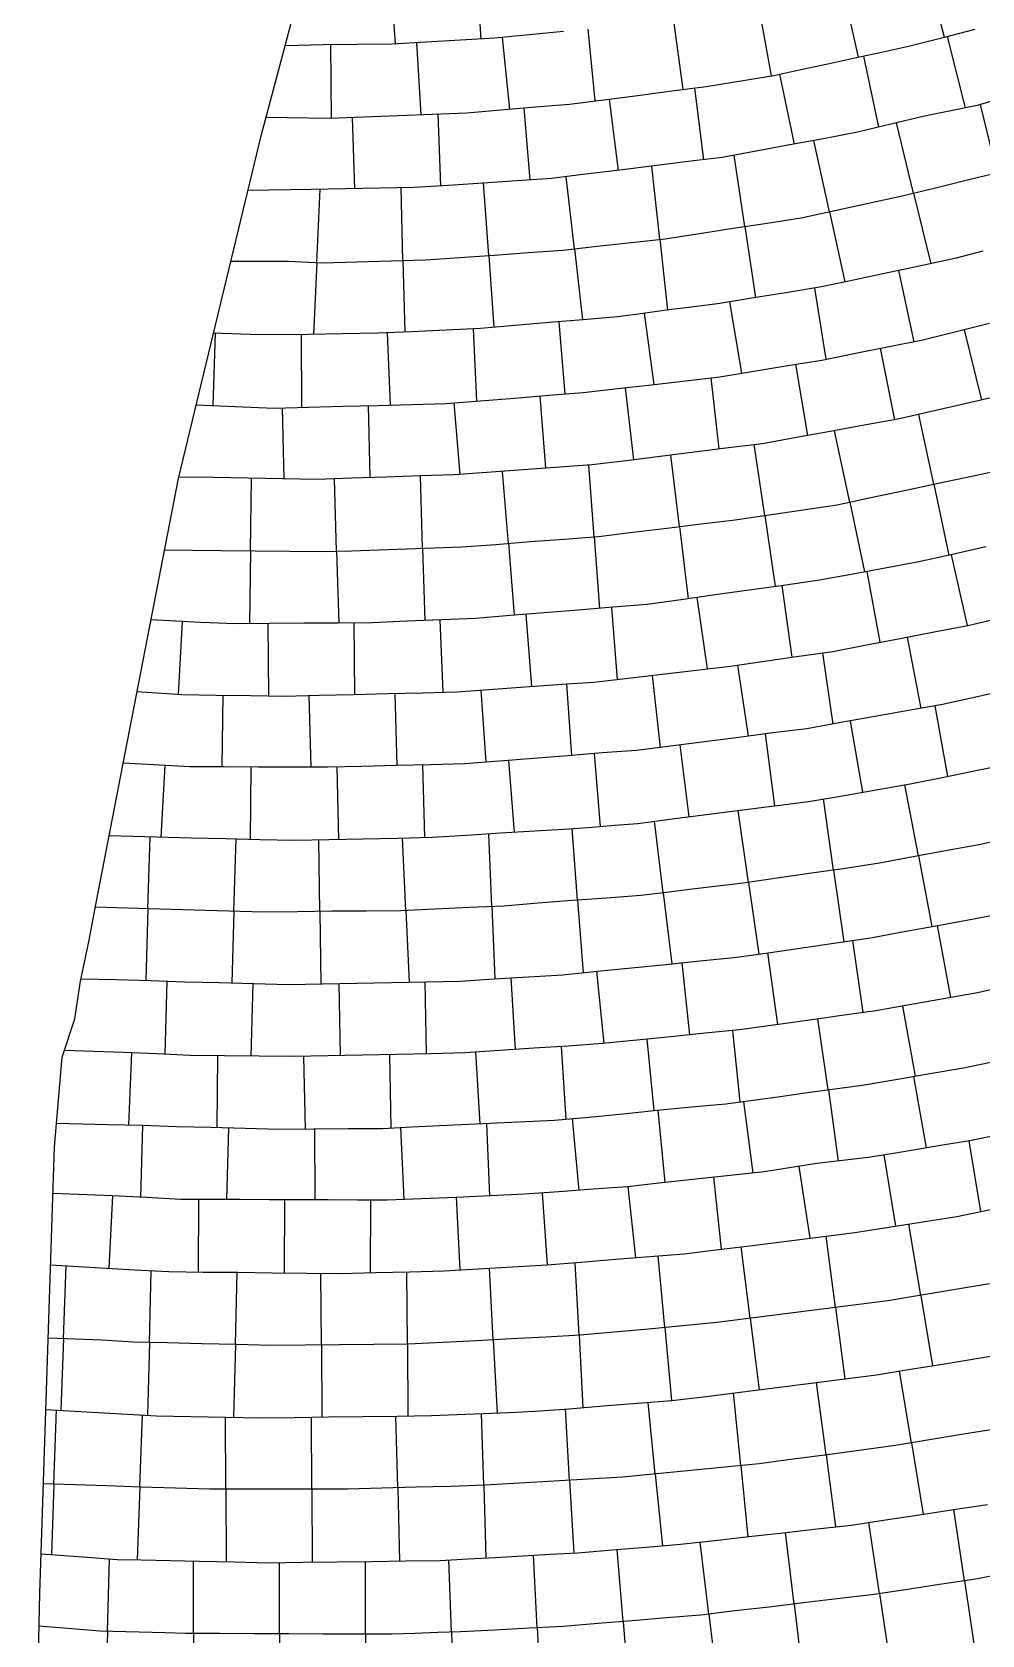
# Model space of a CAD drawing. Extents: x 720124 to 720679, y 1579628 to 1580856.
# Drawn here: x 720163.4 to 720218.6, y 1580432.8 to 1580526 of the extents above; entities that cross this region are included whole.
import ezdxf

# ---------------------------------------------------------------- set-up
doc = ezdxf.new("R2010")
doc.units = 0
doc.layers.add('10016_0502_PANTES', color=7, linetype='Continuous')
doc.layers.add('AGROCAD PLL', color=7, linetype='Continuous')
doc.layers.add('GT01-0010016-0502', color=30, linetype='Continuous', lineweight=25)

msp = doc.modelspace()

# ---------------------------------------------------------------- linework, layer by layer
at = {"layer": '10016_0502_PANTES'}
msp.add_lwpolyline([(720163.368, 1580414.943), (720163.823, 1580435.16), (720164.667, 1580461.141), (720165.122, 1580466.371), (720165.863, 1580468.594), (720166.177, 1580470.787), (720166.679, 1580473.173), (720167.085, 1580475.336), (720168.404, 1580482.138), (720171.872, 1580500.015), (720176.702, 1580520.025), (720179.509, 1580530.594)], dxfattribs=at)
at = {"layer": 'AGROCAD PLL', "color": 3, "true_color": 0x00ff00}
for points in [[(720184.196, 1580529.484), (720184.489, 1580525.288)], [(720189.185, 1580529.819), (720189.457, 1580525.586)], [(720215.35, 1580529.728), (720216.399, 1580525.693)], [(720210.48, 1580528.597), (720211.394, 1580524.526)], [(720205.577, 1580527.619), (720206.335, 1580523.441)], [(720195.687, 1580526.168), (720196.094, 1580521.987)], [(720200.646, 1580526.801), (720201.196, 1580522.643)], [(720185.721, 1580525.36), (720185.966, 1580521.189)], [(720190.71, 1580525.681), (720191.118, 1580521.501)], [(720211.704, 1580524.593), (720212.591, 1580520.456)], [(720206.817, 1580523.537), (720207.688, 1580519.474)], [(720201.883, 1580522.73), (720202.408, 1580518.564)], [(720191.953, 1580521.573), (720192.315, 1580517.387)], [(720196.924, 1580522.094), (720197.447, 1580517.944)], [(720181.97, 1580521.032), (720182.122, 1580516.875)], [(720186.966, 1580521.225), (720187.119, 1580517.042)], [(720214.619, 1580516.624), (720213.628, 1580520.706)], [(720209.737, 1580515.542), (720208.831, 1580519.684)], [(720204.814, 1580514.684), (720204.196, 1580518.827)], [(720184.927, 1580512.7), (720184.819, 1580516.928)], [(720189.917, 1580513.001), (720189.622, 1580517.214)], [(720194.902, 1580513.379), (720194.422, 1580517.575)], [(720214.619, 1580516.624), (720215.617, 1580512.514)], [(720214.619, 1580516.624), (720215.617, 1580512.514)], [(720209.737, 1580515.542), (720210.632, 1580511.453)], [(720209.737, 1580515.542), (720210.632, 1580511.453)], [(720204.814, 1580514.684), (720205.43, 1580510.549)], [(720204.814, 1580514.684), (720205.43, 1580510.549)], [(720179.929, 1580512.585), (720179.734, 1580508.406)], [(720179.929, 1580512.585), (720179.734, 1580508.406)], [(720184.927, 1580512.7), (720185.033, 1580508.536)], [(720184.927, 1580512.7), (720185.033, 1580508.536)], [(720189.917, 1580513.001), (720190.209, 1580508.811)], [(720189.917, 1580513.001), (720190.209, 1580508.811)], [(720213.749, 1580512.114), (720214.629, 1580507.981)], [(720208.853, 1580511.097), (720209.516, 1580506.963)], [(720198.963, 1580509.633), (720199.522, 1580505.494)], [(720203.918, 1580510.298), (720204.608, 1580506.141)], [(720174.013, 1580508.47), (720173.881, 1580504.266)], [(720184.011, 1580508.493), (720184.187, 1580504.294)], [(720189.006, 1580508.723), (720189.205, 1580504.531)], [(720193.988, 1580509.138), (720194.353, 1580504.937)], [(720217.554, 1580508.679), (720218.571, 1580504.589)], [(720179.012, 1580508.4), (720179.03, 1580504.152)], [(720212.674, 1580507.597), (720213.51, 1580503.432)], [(720207.763, 1580506.664), (720208.45, 1580502.523)], [(720202.826, 1580505.873), (720203.3, 1580501.74)], [(720192.883, 1580504.818), (720193.223, 1580500.619)], [(720197.859, 1580505.303), (720198.339, 1580501.116)], [(720182.902, 1580504.262), (720183.008, 1580500.074)], [(720187.898, 1580504.425), (720188.236, 1580500.253)], [(720205.968, 1580497.875), (720205.358, 1580501.991)], [(720210.906, 1580498.655), (720210.021, 1580502.805)], [(720201.01, 1580497.23), (720200.51, 1580501.389)], [(720186.07, 1580495.963), (720185.946, 1580500.17)], [(720186.07, 1580495.963), (720185.946, 1580500.17)], [(720191.061, 1580496.25), (720190.722, 1580500.438)], [(720196.046, 1580496.634), (720195.731, 1580500.797)], [(720176.074, 1580495.817), (720176.13, 1580500.035)], [(720181.073, 1580495.793), (720180.949, 1580500.004)], [(720215.796, 1580499.695), (720216.678, 1580495.56)], [(720215.796, 1580499.695), (720216.678, 1580495.56)], [(720210.906, 1580498.655), (720211.772, 1580494.589)], [(720210.906, 1580498.655), (720211.772, 1580494.589)], [(720205.968, 1580497.875), (720206.581, 1580493.739)], [(720205.968, 1580497.875), (720206.581, 1580493.739)], [(720196.046, 1580496.634), (720196.362, 1580492.47)], [(720196.046, 1580496.634), (720196.362, 1580492.47)], [(720201.01, 1580497.23), (720201.517, 1580493.023)], [(720201.01, 1580497.23), (720201.517, 1580493.023)], [(720176.074, 1580495.817), (720176.017, 1580491.572)], [(720176.074, 1580495.817), (720176.017, 1580491.572)], [(720181.073, 1580495.793), (720181.197, 1580491.617)], [(720181.073, 1580495.793), (720181.197, 1580491.617)], [(720186.07, 1580495.963), (720186.195, 1580491.762)], [(720186.07, 1580495.963), (720186.195, 1580491.762)], [(720191.061, 1580496.25), (720191.399, 1580492.068)], [(720191.061, 1580496.25), (720191.399, 1580492.068)], [(720216.803, 1580495.588), (720217.728, 1580491.465)], [(720211.9, 1580494.612), (720212.652, 1580490.494)], [(720206.968, 1580493.792), (720207.54, 1580489.626)], [(720202.017, 1580493.095), (720202.612, 1580488.949)], [(720172.086, 1580491.703), (720171.865, 1580487.467)], [(720187.08, 1580491.799), (720187.256, 1580487.596)], [(720192.068, 1580492.122), (720192.409, 1580487.926)], [(720197.052, 1580492.526), (720197.391, 1580488.336)], [(720177.083, 1580491.581), (720177.12, 1580487.38)], [(720182.083, 1580491.625), (720182.12, 1580487.465)], [(720214.243, 1580490.797), (720215.048, 1580486.651)], [(720209.329, 1580489.882), (720209.92, 1580485.737)], [(720204.38, 1580489.165), (720204.996, 1580485.032)], [(720194.443, 1580488.071), (720194.738, 1580483.917)], [(720199.416, 1580488.572), (720199.896, 1580484.386)], [(720174.462, 1580487.421), (720174.407, 1580483.248)], [(720179.461, 1580487.398), (720179.568, 1580483.225)], [(720184.46, 1580487.525), (720184.567, 1580483.325)], [(720189.455, 1580487.716), (720189.754, 1580483.518)], [(720215.849, 1580486.798), (720216.598, 1580482.698)], [(720205.986, 1580485.162), (720206.535, 1580480.984)], [(720205.986, 1580485.162), (720206.535, 1580480.984)], [(720210.927, 1580485.915), (720211.659, 1580481.781)], [(720201.026, 1580484.529), (720201.553, 1580480.346)], [(720171.082, 1580483.331), (720170.856, 1580479.168)], [(720186.078, 1580483.364), (720186.185, 1580479.149)], [(720191.069, 1580483.62), (720191.408, 1580479.452)], [(720196.053, 1580484.024), (720196.396, 1580479.79)], [(720176.079, 1580483.236), (720176.047, 1580479.041)], [(720181.079, 1580483.237), (720181.186, 1580479.033)], [(720214.906, 1580478.068), (720214.122, 1580482.209)], [(720214.906, 1580478.068), (720214.122, 1580482.209)], [(720205.027, 1580476.529), (720204.427, 1580480.708)], [(720205.027, 1580476.529), (720204.427, 1580480.708)], [(720209.975, 1580477.248), (720209.385, 1580481.383)], [(720209.975, 1580477.248), (720209.385, 1580481.383)], [(720195.083, 1580475.492), (720194.769, 1580479.663)], [(720195.083, 1580475.492), (720194.769, 1580479.663)], [(720200.063, 1580475.926), (720199.562, 1580480.089)], [(720200.063, 1580475.926), (720199.562, 1580480.089)], [(720170.106, 1580474.99), (720170.229, 1580479.185)], [(720170.106, 1580474.99), (720170.229, 1580479.185)], [(720175.104, 1580474.852), (720175.23, 1580479.061)], [(720175.104, 1580474.852), (720175.23, 1580479.061)], [(720180.103, 1580474.838), (720180.043, 1580479.007)], [(720180.103, 1580474.838), (720180.043, 1580479.007)], [(720185.102, 1580474.898), (720184.901, 1580479.116)], [(720185.102, 1580474.898), (720184.901, 1580479.116)], [(720190.097, 1580475.128), (720189.919, 1580479.36)], [(720190.097, 1580475.128), (720189.919, 1580479.36)], [(720214.906, 1580478.068), (720215.683, 1580473.964)], [(720209.975, 1580477.248), (720210.57, 1580473.077)], [(720200.063, 1580475.926), (720200.561, 1580471.79)], [(720205.027, 1580476.529), (720205.625, 1580472.359)], [(720170.106, 1580474.99), (720169.983, 1580470.823)], [(720185.102, 1580474.898), (720185.301, 1580470.727)], [(720190.097, 1580475.128), (720190.274, 1580470.915)], [(720195.083, 1580475.492), (720195.401, 1580471.279)], [(720175.104, 1580474.852), (720174.979, 1580470.685)], [(720180.103, 1580474.838), (720180.163, 1580470.625)], [(720211.071, 1580473.149), (720211.669, 1580468.957)], [(720206.123, 1580472.43), (720206.717, 1580468.267)], [(720196.182, 1580471.359), (720196.615, 1580467.159)], [(720201.157, 1580471.852), (720201.592, 1580467.662)], [(720176.207, 1580470.648), (720176.081, 1580466.428)], [(720181.205, 1580470.645), (720181.288, 1580466.46)], [(720186.204, 1580470.745), (720186.287, 1580466.56)], [(720191.198, 1580470.975), (720191.465, 1580466.808)], [(720209.041, 1580468.589), (720209.631, 1580464.459)], [(720204.087, 1580467.919), (720204.516, 1580463.76)], [(720169.15, 1580466.62), (720168.973, 1580462.419)], [(720189.142, 1580466.653), (720189.41, 1580462.495)], [(720194.131, 1580466.985), (720194.403, 1580462.76)], [(720199.112, 1580467.413), (720199.52, 1580463.253)], [(720174.146, 1580466.452), (720174.114, 1580462.28)], [(720179.146, 1580466.41), (720179.253, 1580462.196)], [(720214.616, 1580465.246), (720215.353, 1580461.084)], [(720204.724, 1580463.788), (720205.284, 1580459.625)], [(720209.678, 1580464.465), (720210.236, 1580460.317)], [(720194.774, 1580462.794), (720195.161, 1580458.617)], [(720199.751, 1580463.276), (720200.162, 1580459.067)], [(720169.793, 1580462.399), (720169.668, 1580458.215)], [(720174.791, 1580462.26), (720174.666, 1580458.082)], [(720184.789, 1580462.274), (720184.993, 1580458.085)], [(720189.783, 1580462.511), (720189.96, 1580458.304)], [(720217.827, 1580461.496), (720218.511, 1580457.383)], [(720207.941, 1580460.011), (720208.596, 1580455.84)], [(720212.895, 1580460.677), (720213.578, 1580456.538)], [(720202.983, 1580459.375), (720203.436, 1580455.2)], [(720168.041, 1580458.3), (720167.822, 1580454.083)], [(720188.032, 1580458.212), (720188.233, 1580453.993)], [(720193.026, 1580458.461), (720193.317, 1580454.286)], [(720193.026, 1580458.461), (720193.317, 1580454.286)], [(720198.012, 1580458.832), (720198.463, 1580454.702)], [(720173.036, 1580458.088), (720173.019, 1580453.87)], [(720183.036, 1580458.047), (720183.019, 1580453.824)], [(720215.034, 1580452.508), (720214.345, 1580456.66)], [(720215.034, 1580452.508), (720214.345, 1580456.66)], [(720205.124, 1580451.174), (720204.6, 1580455.34)], [(720205.124, 1580451.174), (720204.6, 1580455.34)], [(720210.085, 1580451.803), (720209.538, 1580455.957)], [(720210.085, 1580451.803), (720209.538, 1580455.957)], [(720195.175, 1580450.182), (720194.949, 1580454.418)], [(720195.175, 1580450.182), (720194.949, 1580454.418)], [(720200.154, 1580450.639), (720199.77, 1580454.808)], [(720200.154, 1580450.639), (720199.77, 1580454.808)], [(720165.196, 1580449.991), (720165.353, 1580454.225)], [(720165.196, 1580449.991), (720165.353, 1580454.225)], [(720170.19, 1580449.767), (720170.293, 1580453.946)], [(720170.19, 1580449.767), (720170.293, 1580453.946)], [(720175.189, 1580449.645), (720175.291, 1580453.85)], [(720175.189, 1580449.645), (720175.291, 1580453.85)], [(720180.188, 1580449.621), (720180.152, 1580453.79)], [(720180.188, 1580449.621), (720180.152, 1580453.79)], [(720185.188, 1580449.665), (720185.151, 1580453.878)], [(720185.188, 1580449.665), (720185.151, 1580453.878)], [(720190.182, 1580449.917), (720189.961, 1580454.088)], [(720190.182, 1580449.917), (720189.961, 1580454.088)], [(720210.085, 1580451.803), (720210.631, 1580447.647)], [(720205.124, 1580451.174), (720205.648, 1580447.02)], [(720165.196, 1580449.991), (720165.041, 1580445.827)], [(720170.19, 1580449.767), (720170.087, 1580445.538)], [(720190.182, 1580449.917), (720190.406, 1580445.673)], [(720195.175, 1580450.182), (720195.398, 1580445.984)], [(720175.189, 1580449.645), (720175.086, 1580445.421)], [(720180.188, 1580449.621), (720180.225, 1580445.436)], [(720185.188, 1580449.665), (720185.225, 1580445.497)], [(720214.492, 1580443.924), (720213.799, 1580448.099)], [(720214.492, 1580443.924), (720213.799, 1580448.099)], [(720209.54, 1580443.23), (720208.986, 1580447.44)], [(720209.54, 1580443.23), (720208.986, 1580447.44)], [(720199.603, 1580442.118), (720199.189, 1580446.28)], [(720199.603, 1580442.118), (720199.189, 1580446.28)], [(720204.579, 1580442.612), (720204.159, 1580446.832)], [(720204.579, 1580442.612), (720204.159, 1580446.832)], [(720169.632, 1580441.364), (720169.781, 1580445.555)], [(720169.632, 1580441.364), (720169.781, 1580445.555)], [(720174.63, 1580441.234), (720174.616, 1580445.433)], [(720174.63, 1580441.234), (720174.616, 1580445.433)], [(720174.63, 1580441.234), (720174.616, 1580445.433)], [(720174.63, 1580441.234), (720174.616, 1580445.433)], [(720179.63, 1580441.239), (720179.616, 1580445.427)], [(720179.63, 1580441.239), (720179.616, 1580445.427)], [(720184.629, 1580441.32), (720184.523, 1580445.487)], [(720184.629, 1580441.32), (720184.523, 1580445.487)], [(720189.627, 1580441.457), (720189.498, 1580445.638)], [(720189.627, 1580441.457), (720189.498, 1580445.638)], [(720194.618, 1580441.748), (720194.374, 1580445.902)], [(720194.618, 1580441.748), (720194.374, 1580445.902)], [(720209.54, 1580443.23), (720210.091, 1580439.046)], [(720214.492, 1580443.924), (720215.179, 1580439.779)], [(720204.579, 1580442.612), (720204.992, 1580438.468)], [(720169.632, 1580441.364), (720169.482, 1580437.128)], [(720189.627, 1580441.457), (720189.757, 1580437.24)], [(720194.618, 1580441.748), (720194.866, 1580437.523)], [(720199.603, 1580442.118), (720200.019, 1580437.945)], [(720174.63, 1580441.234), (720174.644, 1580437.013)], [(720179.63, 1580441.239), (720179.644, 1580436.992)], [(720217.58, 1580435.91), (720216.962, 1580440.054)], [(720217.58, 1580435.91), (720216.962, 1580440.054)], [(720207.674, 1580434.554), (720207.172, 1580438.718)], [(720207.674, 1580434.554), (720207.172, 1580438.718)], [(720212.636, 1580435.163), (720212.019, 1580439.302)], [(720212.636, 1580435.163), (720212.019, 1580439.302)], [(720197.727, 1580433.535), (720197.388, 1580437.731)], [(720197.727, 1580433.535), (720197.388, 1580437.731)], [(720202.708, 1580433.967), (720202.204, 1580438.159)], [(720202.708, 1580433.967), (720202.204, 1580438.159)], [(720167.751, 1580432.962), (720167.862, 1580437.189)], [(720167.751, 1580432.962), (720167.862, 1580437.189)], [(720172.749, 1580432.84), (720172.759, 1580437.05)], [(720172.749, 1580432.84), (720172.759, 1580437.05)], [(720182.749, 1580432.806), (720182.759, 1580437.027)], [(720182.749, 1580432.806), (720182.759, 1580437.027)], [(720187.747, 1580432.919), (720187.605, 1580437.117)], [(720187.747, 1580432.919), (720187.605, 1580437.117)], [(720192.741, 1580433.174), (720192.516, 1580437.398)], [(720192.741, 1580433.174), (720192.516, 1580437.398)], [(720217.58, 1580435.91), (720218.203, 1580431.734)], [(720212.636, 1580435.163), (720213.255, 1580431.009)], [(720202.708, 1580433.967), (720203.213, 1580429.777)], [(720192.741, 1580433.174), (720192.963, 1580428.984)], [(720197.727, 1580433.535), (720198.064, 1580429.368)], [(720172.749, 1580432.84), (720172.74, 1580428.662)], [(720177.749, 1580432.828), (720177.74, 1580428.6)], [(720182.749, 1580432.806), (720182.74, 1580428.624)], [(720187.747, 1580432.919), (720187.889, 1580428.725)]]:
    msp.add_lwpolyline(points, dxfattribs=at)
at = {"layer": 'AGROCAD PLL', "color": 1, "true_color": 0xff0000}
for points in [[(720180.724, 1580525.245), (720180.761, 1580520.988)], [(720216.571, 1580525.737), (720217.627, 1580521.582)], [(720199.87, 1580513.939), (720199.406, 1580518.19)], [(720179.929, 1580512.585), (720180.127, 1580516.843)], [(720215.993, 1580474.021), (720216.763, 1580469.831)], [(720171.209, 1580470.787), (720171.081, 1580466.535)], [(720184.145, 1580466.517), (720184.23, 1580462.247)], [(720178.036, 1580458.068), (720178.019, 1580453.814)], [(720200.154, 1580450.639), (720200.545, 1580446.389)], [(720164.635, 1580441.535), (720164.779, 1580445.842)], [(720164.635, 1580441.535), (720164.779, 1580445.842)], [(720184.629, 1580441.32), (720184.737, 1580437.054)], [(720207.674, 1580434.554), (720208.185, 1580430.309)]]:
    msp.add_lwpolyline(points, dxfattribs=at)
at = {"layer": 'AGROCAD PLL', "color": 5, "true_color": 0x0000ff}
for points in [[(720219.476, 1580517.812), (720218.511, 1580521.783)], [(720194.902, 1580513.379), (720195.372, 1580509.258)], [(720194.902, 1580513.379), (720195.372, 1580509.258)], [(720199.87, 1580513.939), (720200.32, 1580509.817)], [(720199.87, 1580513.939), (720200.32, 1580509.817)], [(720177.904, 1580504.124), (720178.008, 1580500.009)], [(720215.796, 1580499.695), (720214.932, 1580503.749)], [(720213.984, 1580469.338), (720214.71, 1580465.262)], [(720179.79, 1580462.2), (720179.804, 1580458.061)], [(720215.034, 1580452.508), (720215.713, 1580448.417)], [(720164.635, 1580441.535), (720164.498, 1580437.434)], [(720177.749, 1580432.828), (720177.759, 1580436.965)], [(720177.749, 1580432.828), (720177.759, 1580436.965)], [(720167.751, 1580432.962), (720167.643, 1580428.816)]]:
    msp.add_lwpolyline(points, dxfattribs=at)
at = {"layer": 'GT01-0010016-0502'}
for points in [[(720176.971, 1580521.04), (720180.653, 1580520.984), (720182.649, 1580521.057), (720184.645, 1580521.141), (720186.652, 1580521.214), (720188.647, 1580521.287), (720190.632, 1580521.459), (720192.627, 1580521.632), (720194.622, 1580521.793), (720196.605, 1580522.054), (720198.589, 1580522.304), (720200.573, 1580522.565), (720202.556, 1580522.815), (720203.871, 1580523.036), (720205.186, 1580523.247), (720206.5, 1580523.469), (720208.062, 1580523.804), (720209.635, 1580524.138), (720211.197, 1580524.484), (720212.759, 1580524.819), (720214.321, 1580525.165), (720216.259, 1580525.658), (720218.197, 1580526.15)], [(720194.261, 1580526.028), (720192.277, 1580525.834), (720190.282, 1580525.639), (720188.287, 1580525.511), (720186.291, 1580525.394), (720184.295, 1580525.277), (720182.288, 1580525.259), (720180.292, 1580525.242), (720178.08, 1580525.189)], [(720219.754, 1580522.147), (720218.312, 1580521.725), (720215.252, 1580521.089), (720213.303, 1580520.629), (720211.365, 1580520.159), (720209.393, 1580519.787), (720207.432, 1580519.427), (720205.46, 1580519.066), (720203.499, 1580518.695), (720201.515, 1580518.456), (720199.532, 1580518.206), (720197.548, 1580517.956), (720195.554, 1580517.718), (720193.57, 1580517.468), (720191.575, 1580517.339), (720189.579, 1580517.211), (720187.584, 1580517.072), (720185.588, 1580516.944), (720183.592, 1580516.904), (720181.596, 1580516.864), (720179.589, 1580516.836), (720175.92, 1580516.77)], [(720174.931, 1580512.656), (720178.255, 1580512.663), (720180.252, 1580512.57), (720182.248, 1580512.62), (720184.244, 1580512.682), (720186.24, 1580512.733), (720188.236, 1580512.883), (720190.231, 1580513.023), (720192.226, 1580513.162), (720194.222, 1580513.301), (720196.216, 1580513.529), (720198.2, 1580513.757), (720200.184, 1580513.973), (720202.167, 1580514.279), (720204.14, 1580514.584), (720206.112, 1580514.878), (720208.095, 1580515.183), (720210.045, 1580515.61), (720212.005, 1580516.036), (720213.955, 1580516.463), (720215.893, 1580516.934), (720217.843, 1580517.416), (720219.781, 1580517.886)], [(720218.656, 1580513.239), (720217.106, 1580512.839), (720215.145, 1580512.412), (720213.196, 1580511.996), (720211.235, 1580511.581), (720209.274, 1580511.165), (720207.302, 1580510.849), (720205.33, 1580510.533), (720203.358, 1580510.205), (720201.87, 1580510.015), (720200.382, 1580509.825), (720198.895, 1580509.624), (720197.407, 1580509.434), (720195.412, 1580509.261), (720193.428, 1580509.089), (720191.433, 1580508.916), (720189.438, 1580508.744), (720187.442, 1580508.649), (720185.446, 1580508.554), (720183.45, 1580508.47), (720181.443, 1580508.43), (720179.447, 1580508.401), (720176.579, 1580508.389), (720173.913, 1580508.473)], [(720172.908, 1580504.308), (720177.445, 1580504.112), (720179.441, 1580504.163), (720181.437, 1580504.225), (720183.444, 1580504.275), (720185.44, 1580504.326), (720187.436, 1580504.388), (720189.431, 1580504.549), (720191.427, 1580504.7), (720193.422, 1580504.861), (720195.406, 1580505.023), (720197.401, 1580505.25), (720199.385, 1580505.478), (720201.368, 1580505.706), (720203.352, 1580505.934), (720205.335, 1580506.261), (720207.307, 1580506.588), (720209.279, 1580506.915), (720211.24, 1580507.309), (720213.201, 1580507.702), (720215.162, 1580508.085), (720217.1, 1580508.567), (720219.039, 1580509.049)], [(720219.551, 1580504.814), (720217.601, 1580504.366), (720215.663, 1580503.917), (720213.713, 1580503.468), (720211.741, 1580503.119), (720209.769, 1580502.758), (720207.808, 1580502.409), (720205.836, 1580502.049), (720203.853, 1580501.81), (720201.869, 1580501.56), (720199.885, 1580501.31), (720197.902, 1580501.06), (720195.918, 1580500.811), (720194.322, 1580500.697), (720192.726, 1580500.583), (720191.129, 1580500.47), (720189.533, 1580500.345), (720187.937, 1580500.231), (720185.941, 1580500.17), (720183.934, 1580500.108), (720181.938, 1580500.035), (720179.942, 1580499.973), (720177.945, 1580500.011), (720175.937, 1580500.037), (720173.941, 1580500.075), (720171.901, 1580500.101)], [(720171.074, 1580495.878), (720174.334, 1580495.84), (720176.331, 1580495.813), (720178.338, 1580495.787), (720180.335, 1580495.771), (720181.932, 1580495.818), (720183.529, 1580495.877), (720185.136, 1580495.935), (720186.733, 1580495.982), (720188.33, 1580496.04), (720190.325, 1580496.191), (720192.32, 1580496.352), (720194.316, 1580496.503), (720196.3, 1580496.653), (720198.295, 1580496.892), (720200.278, 1580497.142), (720202.262, 1580497.38), (720204.246, 1580497.619), (720206.229, 1580497.913), (720208.201, 1580498.207), (720210.184, 1580498.501), (720212.134, 1580498.917), (720214.095, 1580499.333), (720216.045, 1580499.748), (720218.005, 1580500.164), (720219.966, 1580500.579)], [(720218.829, 1580496.054), (720216.88, 1580495.605), (720214.93, 1580495.168), (720212.969, 1580494.807), (720210.997, 1580494.447), (720209.036, 1580494.087), (720207.053, 1580493.804), (720205.069, 1580493.532), (720203.086, 1580493.249), (720201.114, 1580492.966), (720199.13, 1580492.694), (720197.135, 1580492.532), (720195.14, 1580492.371), (720193.145, 1580492.209), (720191.16, 1580492.048), (720189.165, 1580491.887), (720187.169, 1580491.803), (720185.163, 1580491.719), (720183.167, 1580491.635), (720181.17, 1580491.617), (720179.174, 1580491.6), (720177.167, 1580491.582), (720175.17, 1580491.564), (720173.173, 1580491.646), (720170.278, 1580491.798)], [(720169.468, 1580487.625), (720172.066, 1580487.453), (720174.063, 1580487.427), (720176.059, 1580487.4), (720178.067, 1580487.362), (720180.063, 1580487.413), (720182.059, 1580487.464), (720184.066, 1580487.515), (720186.062, 1580487.565), (720188.059, 1580487.616), (720189.655, 1580487.73), (720191.251, 1580487.844), (720192.847, 1580487.957), (720194.444, 1580488.071), (720196.04, 1580488.173), (720198.024, 1580488.412), (720200.008, 1580488.64), (720202.002, 1580488.879), (720203.986, 1580489.106), (720205.958, 1580489.401), (720207.942, 1580489.684), (720209.925, 1580489.967), (720211.886, 1580490.349), (720213.847, 1580490.72), (720215.818, 1580491.103), (720217.779, 1580491.474), (720219.341, 1580491.842)], [(720220.197, 1580487.744), (720218.248, 1580487.306), (720216.298, 1580486.88), (720214.326, 1580486.519), (720212.365, 1580486.17), (720210.393, 1580485.821), (720208.421, 1580485.471), (720206.438, 1580485.221), (720204.454, 1580484.961), (720202.47, 1580484.711), (720200.487, 1580484.461), (720198.503, 1580484.211), (720196.508, 1580484.061), (720194.513, 1580483.899), (720192.518, 1580483.738), (720190.533, 1580483.576), (720188.538, 1580483.426), (720186.531, 1580483.375), (720184.535, 1580483.325), (720182.539, 1580483.274), (720180.543, 1580483.223), (720178.535, 1580483.227), (720176.539, 1580483.232), (720174.542, 1580483.248), (720172.534, 1580483.252), (720168.661, 1580483.462)], [(720167.853, 1580479.249), (720170.628, 1580479.174), (720172.625, 1580479.125), (720174.622, 1580479.076), (720176.619, 1580479.027), (720178.626, 1580478.979), (720180.623, 1580479.018), (720182.619, 1580479.069), (720184.615, 1580479.109), (720186.622, 1580479.16), (720188.618, 1580479.277), (720190.613, 1580479.405), (720192.609, 1580479.522), (720194.604, 1580479.65), (720195.931, 1580479.751), (720197.257, 1580479.862), (720198.595, 1580479.962), (720200.578, 1580480.223), (720202.562, 1580480.473), (720204.545, 1580480.723), (720206.529, 1580480.984), (720208.512, 1580481.234), (720210.484, 1580481.572), (720212.446, 1580481.921), (720214.418, 1580482.259), (720216.378, 1580482.653), (720218.339, 1580483.057), (720220.3, 1580483.451)], [(720220.477, 1580479.203), (720218.528, 1580478.743), (720216.567, 1580478.383), (720214.606, 1580478.011), (720212.634, 1580477.64), (720210.662, 1580477.346), (720208.679, 1580477.063), (720206.695, 1580476.769), (720204.723, 1580476.486), (720203.235, 1580476.307), (720201.747, 1580476.128), (720200.249, 1580475.948), (720198.761, 1580475.769), (720196.766, 1580475.619), (720194.77, 1580475.469), (720192.786, 1580475.318), (720190.791, 1580475.157), (720188.795, 1580475.073), (720186.788, 1580474.978), (720184.793, 1580474.883), (720182.796, 1580474.865), (720180.8, 1580474.848), (720178.793, 1580474.819), (720176.796, 1580474.801), (720174.799, 1580474.861), (720172.802, 1580474.91), (720170.794, 1580474.97), (720167.037, 1580475.081)], [(720166.211, 1580470.923), (720168.261, 1580470.875), (720170.259, 1580470.815), (720172.256, 1580470.755), (720174.253, 1580470.706), (720176.261, 1580470.647), (720178.258, 1580470.587), (720180.254, 1580470.626), (720182.25, 1580470.666), (720184.257, 1580470.706), (720186.254, 1580470.746), (720188.25, 1580470.785), (720190.245, 1580470.913), (720192.241, 1580471.042), (720194.236, 1580471.159), (720196.231, 1580471.365), (720198.215, 1580471.559), (720200.21, 1580471.754), (720202.194, 1580471.959), (720204.189, 1580472.154), (720206.172, 1580472.437), (720208.145, 1580472.731), (720210.128, 1580473.014), (720212.111, 1580473.297), (720214.072, 1580473.668), (720216.033, 1580474.029), (720218.005, 1580474.4), (720219.966, 1580474.761)], [(720220.284, 1580470.558), (720218.334, 1580470.109), (720216.362, 1580469.76), (720214.39, 1580469.411), (720212.429, 1580469.061), (720210.446, 1580468.789), (720208.462, 1580468.506), (720206.479, 1580468.234), (720204.506, 1580467.962), (720202.512, 1580467.757), (720200.517, 1580467.551), (720198.533, 1580467.356), (720196.538, 1580467.151), (720194.543, 1580467.011), (720192.547, 1580466.883), (720190.552, 1580466.744), (720188.556, 1580466.616), (720186.56, 1580466.565), (720184.564, 1580466.525), (720182.568, 1580466.486), (720180.561, 1580466.446), (720178.564, 1580466.395), (720176.568, 1580466.422), (720174.56, 1580466.448), (720172.563, 1580466.464), (720170.62, 1580466.558), (720168.666, 1580466.64), (720165.254, 1580466.754)], [(720164.795, 1580462.533), (720167.764, 1580462.449), (720169.761, 1580462.4), (720171.758, 1580462.34), (720173.755, 1580462.291), (720175.752, 1580462.231), (720177.76, 1580462.183), (720179.756, 1580462.2), (720181.753, 1580462.207), (720183.76, 1580462.224), (720185.421, 1580462.305), (720187.083, 1580462.386), (720188.755, 1580462.467), (720190.416, 1580462.537), (720192.077, 1580462.618), (720193.75, 1580462.7), (720195.734, 1580462.883), (720197.729, 1580463.078), (720199.713, 1580463.272), (720201.708, 1580463.467), (720203.703, 1580463.65), (720205.287, 1580463.863), (720206.872, 1580464.077), (720208.456, 1580464.301), (720210.041, 1580464.514), (720211.626, 1580464.727), (720213.598, 1580465.065), (720215.57, 1580465.415), (720217.531, 1580465.753), (720219.491, 1580466.157)], [(720219.853, 1580461.9), (720217.892, 1580461.506), (720216.415, 1580461.261), (720214.939, 1580461.016), (720213.463, 1580460.77), (720211.975, 1580460.525), (720210.488, 1580460.346), (720209, 1580460.178), (720205.939, 1580459.697), (720203.955, 1580459.48), (720201.96, 1580459.264), (720199.977, 1580459.047), (720197.993, 1580458.83), (720195.997, 1580458.68), (720194.002, 1580458.53), (720192.007, 1580458.39), (720190.011, 1580458.306), (720188.015, 1580458.211), (720186.008, 1580458.127), (720184.013, 1580458.043), (720182.296, 1580458.05), (720180.591, 1580458.057), (720178.875, 1580458.064), (720177.159, 1580458.072), (720175.443, 1580458.079), (720173.727, 1580458.086), (720172.011, 1580458.093), (720170.013, 1580458.197), (720168.016, 1580458.301), (720164.583, 1580458.426)], [(720164.444, 1580454.277), (720169.327, 1580453.996), (720171.325, 1580453.892), (720173.322, 1580453.866), (720175.329, 1580453.85), (720177.326, 1580453.823), (720179.323, 1580453.797), (720181.32, 1580453.781), (720183.327, 1580453.832), (720185.323, 1580453.883), (720187.319, 1580453.944), (720189.314, 1580454.051), (720191.31, 1580454.168), (720193.306, 1580454.285), (720195.301, 1580454.446), (720197.296, 1580454.608), (720199.291, 1580454.769), (720201.286, 1580454.93), (720203.27, 1580455.18), (720205.254, 1580455.419), (720207.237, 1580455.669), (720209.221, 1580455.919), (720211.204, 1580456.158), (720213.177, 1580456.474), (720215.16, 1580456.79), (720217.132, 1580457.106), (720219.093, 1580457.5)], [(720219.034, 1580453.172), (720217.062, 1580452.845), (720215.089, 1580452.518), (720213.117, 1580452.19), (720211.134, 1580451.941), (720209.15, 1580451.68), (720207.156, 1580451.43), (720205.172, 1580451.18), (720203.188, 1580450.93), (720201.204, 1580450.735), (720199.209, 1580450.552), (720197.214, 1580450.368), (720195.23, 1580450.185), (720193.235, 1580450.079), (720191.239, 1580449.973), (720189.232, 1580449.867), (720187.237, 1580449.76), (720185.241, 1580449.665), (720183.245, 1580449.648), (720181.248, 1580449.63), (720179.241, 1580449.613), (720177.244, 1580449.595), (720175.247, 1580449.644), (720173.24, 1580449.693), (720171.243, 1580449.742), (720169.246, 1580449.79), (720167.442, 1580449.907), (720164.311, 1580450.024)], [(720164.171, 1580445.877), (720170.6, 1580445.508), (720172.597, 1580445.471), (720174.605, 1580445.433), (720176.602, 1580445.384), (720178.598, 1580445.413), (720180.594, 1580445.441), (720182.601, 1580445.47), (720184.598, 1580445.488), (720186.594, 1580445.516), (720188.094, 1580445.574), (720189.593, 1580445.642), (720191.093, 1580445.7), (720192.593, 1580445.768), (720194.588, 1580445.919), (720196.583, 1580446.08), (720198.578, 1580446.23), (720200.573, 1580446.392), (720202.557, 1580446.63), (720204.541, 1580446.88), (720206.524, 1580447.13), (720208.508, 1580447.38), (720210.492, 1580447.63), (720212.475, 1580447.88), (720214.447, 1580448.207), (720216.42, 1580448.534), (720218.392, 1580448.861), (720220.364, 1580449.189)], [(720219.496, 1580444.754), (720217.524, 1580444.427), (720215.552, 1580444.1), (720213.58, 1580443.773), (720211.596, 1580443.512), (720209.613, 1580443.24), (720207.629, 1580442.979), (720205.646, 1580442.718), (720204.061, 1580442.56), (720202.465, 1580442.402), (720200.869, 1580442.244), (720199.284, 1580442.086), (720197.688, 1580441.929), (720195.692, 1580441.811), (720193.697, 1580441.694), (720191.701, 1580441.577), (720189.706, 1580441.46), (720187.699, 1580441.398), (720185.703, 1580441.347), (720183.707, 1580441.296), (720181.711, 1580441.235), (720179.703, 1580441.239), (720177.707, 1580441.233), (720175.71, 1580441.237), (720173.703, 1580441.231), (720171.705, 1580441.302), (720169.708, 1580441.361), (720167.711, 1580441.432), (720164.04, 1580441.555)], [(720163.898, 1580437.476), (720166.323, 1580437.303), (720168.321, 1580437.155), (720169.713, 1580437.123), (720173.103, 1580437.042), (720175.11, 1580437.004), (720177.107, 1580436.956), (720179.104, 1580436.984), (720181.1, 1580437.013), (720183.107, 1580437.03), (720185.104, 1580437.059), (720187.1, 1580437.088), (720188.696, 1580437.179), (720190.304, 1580437.271), (720191.9, 1580437.362), (720193.497, 1580437.454), (720195.093, 1580437.534), (720197.088, 1580437.707), (720199.073, 1580437.868), (720201.068, 1580438.03), (720203.063, 1580438.257), (720205.046, 1580438.474), (720207.03, 1580438.702), (720209.025, 1580438.93), (720211.009, 1580439.146), (720212.981, 1580439.451), (720214.964, 1580439.745), (720216.937, 1580440.05), (720218.92, 1580440.345)], [(720220.077, 1580436.349), (720218.106, 1580435.988), (720216.133, 1580435.694), (720214.15, 1580435.389), (720212.178, 1580435.095), (720210.183, 1580434.856), (720208.199, 1580434.617), (720206.216, 1580434.378), (720204.232, 1580434.151), (720202.248, 1580433.912), (720200.253, 1580433.751), (720198.258, 1580433.578), (720196.263, 1580433.417), (720194.268, 1580433.255), (720192.272, 1580433.149), (720190.276, 1580433.043), (720188.281, 1580432.937), (720186.953, 1580432.892), (720185.616, 1580432.847), (720184.289, 1580432.802), (720182.281, 1580432.807), (720180.284, 1580432.811), (720178.288, 1580432.827), (720176.28, 1580432.831), (720174.284, 1580432.836), (720172.287, 1580432.841), (720171.11, 1580432.874), (720167.311, 1580432.974), (720163.781, 1580433.275)]]:
    msp.add_lwpolyline(points, dxfattribs=at)

doc.saveas('drawing.dxf')
